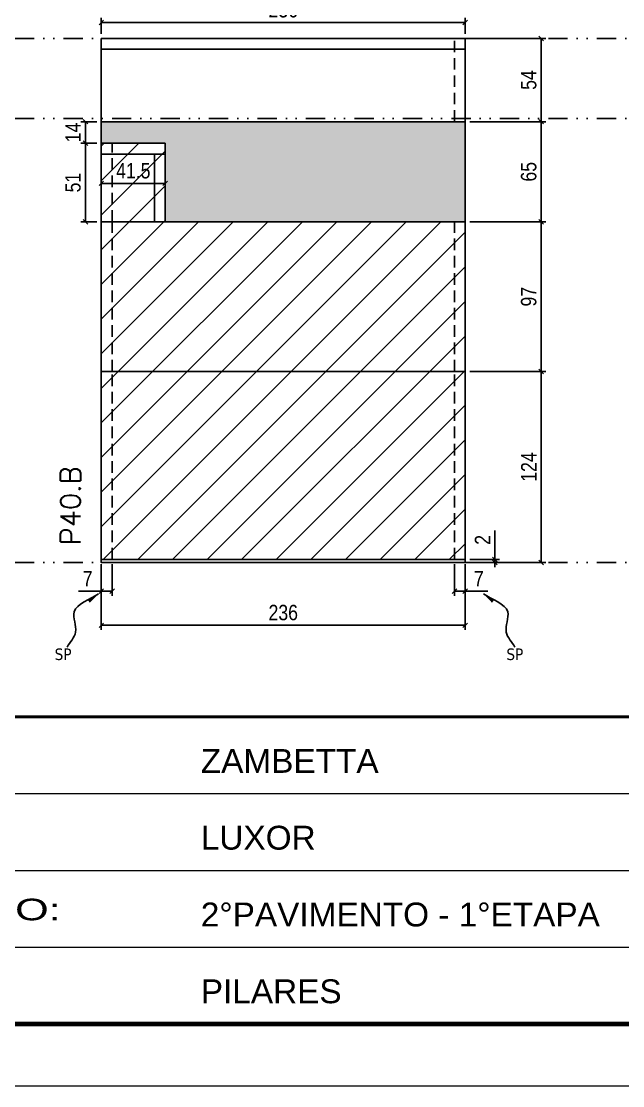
# Model space of a CAD drawing. Extents: x 14400 to 24104, y -21631 to 6985.
# Drawn here: x 19751 to 20141, y -4402 to -3712 of the extents above; entities that cross this region are included whole.
import ezdxf

# ---------------------------------------------------------------- set-up
doc = ezdxf.new("R2010")
doc.units = 0
for name, pattern in [('CONTINUO', [0]), ('DASHED', [0.75, 0.5, -0.25]), ('DIVIDE2', [0.625, 0.25, -0.125, 0, -0.125, 0, -0.125]), ('HIDDEN', [0.375, 0.25, -0.125])]:
    doc.linetypes.add(name, pattern=pattern)
for name, color, linetype in [('COTA', 241, 'Continuous'), ('Nível', 160, 'Continuous'), ('Painéis', 200, 'Continuous'), ('SARR_2.2x7', 40, 'Continuous'), ('texto', 7, 'Continuous')]:
    doc.layers.add(name, color=color, linetype=linetype)
for name, color, linetype, lineweight in [('Folhas', 255, 'Continuous', 9), ('Hachura', 251, 'Continuous', 9), ('SARRAFO DE PRESSAO', 251, 'DASHED', 9), ('Texto Seção', 7, 'Continuous', 15)]:
    doc.layers.add(name, color=color, linetype=linetype, lineweight=lineweight)
doc.styles.add('ARIAL', font='arial.ttf')
doc.styles.add('COTA TECNICA', font='techl___.ttf', dxfattribs={"height": 10})
doc.styles.add('COTA TECNICA-50', font='techl___.ttf', dxfattribs={"height": 10})
doc.styles.add('REGUA-120', font='ROMANS.shx', dxfattribs={"height": 15})
doc.styles.get("Standard").update_dxf_attribs({"font": 'arial.ttf'})
doc.styles.add('Tecnologia', font='')
doc.styles.get('Tecnologia').set_extended_font_data('Forgotten Futurist')
doc.dimstyles.new('COTA PAINEL-50', dxfattribs={"dimtxt": 10, "dimasz": 3, "dimexe": 3, "dimexo": 3, "dimgap": 3, "dimtad": 1, "dimdec": 1, "dimzin": 12, "dimdsep": 46, "dimtxsty": 'COTA TECNICA-50', "dimblk1": 'OBLIQUE', "dimblk2": 'OBLIQUE', "dimsah": 1, "dimcen": 0.9, "dimclrd": 4, "dimclre": 4, "dimclrt": 240, "dimadec": 1, "dimazin": 3, "dimtfac": 1, "dimtdec": 1, "dimtmove": 0, "dimatfit": 3, "dimfxl": 1, "dimtolj": 1, "dimtzin": 12, "dimarcsym": 0})
doc.dimstyles.new('PAINEL', dxfattribs={"dimtxt": 10, "dimasz": 3, "dimexe": 3, "dimexo": 3, "dimgap": 3, "dimtad": 1, "dimdec": 1, "dimzin": 12, "dimdsep": 46, "dimtxsty": 'COTA TECNICA', "dimblk1": 'OBLIQUE', "dimblk2": 'OBLIQUE', "dimsah": 1, "dimcen": 0.9, "dimclrd": 4, "dimclre": 4, "dimclrt": 240, "dimadec": 1, "dimazin": 3, "dimtfac": 1, "dimtdec": 1, "dimtmove": 0, "dimatfit": 3, "dimfxl": 1, "dimtolj": 1, "dimtzin": 12, "dimarcsym": 0})
doc.dimstyles.get("Standard").update_dxf_attribs({"dimtxt": 0.18, "dimasz": 0.18, "dimexe": 0.18, "dimexo": 0.0625, "dimgap": 0.09, "dimtad": 0, "dimtih": 1, "dimtoh": 1, "dimdec": 4, "dimzin": 0, "dimdsep": 46, "dimtxsty": 'Standard', "dimcen": 0.09, "dimadec": 0, "dimazin": 0, "dimtfac": 1, "dimtdec": 4, "dimtofl": 0, "dimtmove": 0, "dimatfit": 3, "dimfxl": 1, "dimtolj": 1, "dimtzin": 0, "dimarcsym": 0})

# ---------------------------------------------------------------- blocks, each defined once
blk = doc.blocks.new('9999999999')
at = {"color": 30, "linetype": 'CONTINUO'}
for p, q in [((98564.56, 34379.64), (99583.98, 34379.64)), ((98564.56, 34329.83), (99487.98, 34329.83)), ((98564.56, 34280.02), (99487.98, 34280.02))]:
    blk.add_line(p, q, dxfattribs=at)
at = {"color": 30, "linetype": 'CONTINUO', "const_width": 2}
blk.add_lwpolyline([(99583.98, 34230.21), (99583.98, 34414.45, 0.414214), (99568.98, 34429.45), (98228.98, 34429.45, 0.414214), (98213.98, 34414.45), (98213.98, 34245.21, 0.414214), (98228.98, 34230.21), (99583.98, 34230.21)], format="xyb", dxfattribs=at)
at = {"layer": 'Folhas'}
blk.add_lwpolyline([(98138.98, 34190.21), (99623.98, 34190.21), (99623.98, 35240.21), (98138.98, 35240.21)], close=True, dxfattribs=at)
at = {"layer": 'Folhas', "color": 30, "const_width": 3}
blk.add_lwpolyline([(98213.98, 34230.21), (99583.98, 34230.21), (99583.98, 35200.21), (98213.98, 35200.21)], close=True, dxfattribs=at)
at = {"color": 7, "linetype": 'Continuous', "ltscale": 5, "style": 'ARIAL'}
for s, height, p in [('ZAMBETTA', 15.483, (98837.68, 34393.13)), ('LUXOR', 15.483, (98837.68, 34343.32)), ('2°PAVIMENTO - 1°ETAPA', 15.4829, (98837.68, 34293.51)), ('PILARES', 15.483, (98837.68, 34243.7))]:
    blk.add_text(s, height=height, dxfattribs=at).set_placement(p)
at = {"layer": 'Folhas', "color": 7, "style": 'Tecnologia', "width": 1.5}
blk.add_text('PAVIMENTO:', height=14, dxfattribs=at).set_placement((98573.65, 34297.5))
blk = doc.blocks.new('_Oblique')
at = {"color": 0, "linetype": 'ByBlock', "lineweight": -2}
blk.add_line((-0.5, -0.5), (0.5, 0.5), dxfattribs=at)
blk = doc.blocks.new('*D1580')
at = {"layer": 'COTA', "color": 4, "lineweight": -2, "transparency": 16777216}
for p, q in [((19802.64, -4064.17), (19802.64, -4106.84)), ((20038.64, -4064.17), (20038.64, -4106.84)), ((20038.64, -4103.84), (19802.64, -4103.84))]:
    blk.add_line(p, q, dxfattribs=at)
at = {"layer": 'Defpoints', "color": 0, "transparency": 16777216}
for p in [(19802.64, -4061.17), (20038.64, -4061.17), (19802.64, -4103.84)]:
    blk.add_point(p, dxfattribs=at)
at = {"layer": 'COTA', "color": 4, "lineweight": -2, "transparency": 16777216, "xscale": 3, "yscale": 3, "zscale": 3, "rotation": 180}
blk.add_blockref('_Oblique', (19802.64, -4103.84), dxfattribs=at)
at = {"layer": 'COTA', "color": 4, "lineweight": -2, "transparency": 16777216, "xscale": 3, "yscale": 3, "zscale": 3}
blk.add_blockref('_Oblique', (20038.64, -4103.84), dxfattribs=at)
at = {"layer": 'COTA', "color": 240, "transparency": 16777216, "insert": (19920.64, -4095.62), "char_height": 10, "attachment_point": 5, "style": 'COTA TECNICA'}
blk.add_mtext('\\A1;236', dxfattribs=at)
blk = doc.blocks.new('*D1581')
at = {"layer": 'COTA', "color": 4, "lineweight": -2, "transparency": 16777216}
for p, q in [((20031.64, -4064.17), (20031.64, -4084.68)), ((20038.64, -4066.17), (20038.64, -4084.68)), ((20031.64, -4081.68), (20038.64, -4081.68)), ((20038.64, -4081.68), (20053.37, -4081.68))]:
    blk.add_line(p, q, dxfattribs=at)
at = {"layer": 'Defpoints', "color": 0, "transparency": 16777216}
for p in [(20031.64, -4061.17), (20038.64, -4063.17), (20038.64, -4081.68)]:
    blk.add_point(p, dxfattribs=at)
at = {"layer": 'COTA', "color": 4, "lineweight": -2, "transparency": 16777216, "xscale": 3, "yscale": 3, "zscale": 3, "rotation": 180}
blk.add_blockref('_Oblique', (20031.64, -4081.68), dxfattribs=at)
at = {"layer": 'COTA', "color": 4, "lineweight": -2, "transparency": 16777216, "xscale": 3, "yscale": 3, "zscale": 3}
blk.add_blockref('_Oblique', (20038.64, -4081.68), dxfattribs=at)
at = {"layer": 'COTA', "color": 240, "transparency": 16777216, "insert": (20047.5, -4073.6), "char_height": 10, "attachment_point": 5, "style": 'COTA TECNICA-50'}
blk.add_mtext('\\A1;7', dxfattribs=at)
blk = doc.blocks.new('*D1582')
at = {"layer": 'COTA', "color": 4, "lineweight": -2, "transparency": 16777216}
for p, q in [((19802.64, -4066.17), (19802.64, -4084.68)), ((19809.64, -4064.17), (19809.64, -4084.68)), ((19802.64, -4081.68), (19787.91, -4081.68)), ((19809.64, -4081.68), (19802.64, -4081.68))]:
    blk.add_line(p, q, dxfattribs=at)
at = {"layer": 'Defpoints', "color": 0, "transparency": 16777216}
for p in [(19802.64, -4063.17), (19809.64, -4061.17), (19802.64, -4081.68)]:
    blk.add_point(p, dxfattribs=at)
at = {"layer": 'COTA', "color": 4, "lineweight": -2, "transparency": 16777216, "xscale": 3, "yscale": 3, "zscale": 3, "rotation": 180}
blk.add_blockref('_Oblique', (19802.64, -4081.68), dxfattribs=at)
at = {"layer": 'COTA', "color": 4, "lineweight": -2, "transparency": 16777216, "xscale": 3, "yscale": 3, "zscale": 3}
blk.add_blockref('_Oblique', (19809.64, -4081.68), dxfattribs=at)
at = {"layer": 'COTA', "color": 240, "transparency": 16777216, "insert": (19793.77, -4073.6), "char_height": 10, "attachment_point": 5, "style": 'COTA TECNICA-50'}
blk.add_mtext('\\A1;7', dxfattribs=at)
blk = doc.blocks.new('*D1601')
at = {"layer": 'COTA', "color": 4, "linetype": 'ByBlock', "lineweight": -2, "transparency": 16777216}
for p, q in [((20041.64, -3939.17), (20091, -3939.17)), ((20088, -4063.17), (20088, -3939.17)), ((20041.64, -4063.17), (20091, -4063.17))]:
    blk.add_line(p, q, dxfattribs=at)
at = {"layer": 'Defpoints', "color": 0, "linetype": 'ByBlock', "transparency": 16777216}
for p in [(20038.64, -3939.17), (20088, -3939.17), (20038.64, -4063.17)]:
    blk.add_point(p, dxfattribs=at)
at = {"layer": 'COTA', "color": 4, "linetype": 'ByBlock', "lineweight": -2, "transparency": 16777216, "xscale": 3, "yscale": 3, "zscale": 3}
for p, rotation in [((20088, -3939.17), 90), ((20088, -4063.17), 270)]:
    blk.add_blockref('_Oblique', p, dxfattribs=dict(at, rotation=rotation))
at = {"layer": 'COTA', "color": 240, "linetype": 'ByBlock', "transparency": 16777216, "insert": (20079.93, -4001.17), "char_height": 10, "attachment_point": 5, "rotation": 90, "style": 'COTA TECNICA'}
blk.add_mtext('\\A1;124', dxfattribs=at)
blk = doc.blocks.new('*D1583')
at = {"layer": 'COTA', "color": 4, "lineweight": -2, "transparency": 16777216}
for p, q in [((20057.89, -4061.17), (20057.89, -4042.36)), ((20041.64, -4061.17), (20060.89, -4061.17)), ((20041.64, -4063.17), (20060.89, -4063.17)), ((20057.89, -4063.17), (20057.89, -4061.17)), ((20057.89, -4063.17), (20057.89, -4066.17))]:
    blk.add_line(p, q, dxfattribs=at)
at = {"layer": 'Defpoints', "color": 0, "transparency": 16777216}
for p in [(20038.64, -4061.17), (20038.64, -4063.17), (20057.89, -4063.17)]:
    blk.add_point(p, dxfattribs=at)
at = {"layer": 'COTA', "color": 4, "lineweight": -2, "transparency": 16777216, "xscale": 3, "yscale": 3, "zscale": 3}
for p, rotation in [((20057.89, -4061.17), 270), ((20057.89, -4063.17), 90)]:
    blk.add_blockref('_Oblique', p, dxfattribs=dict(at, rotation=rotation))
at = {"layer": 'COTA', "color": 240, "transparency": 16777216, "insert": (20049.89, -4048.42), "char_height": 10, "attachment_point": 5, "rotation": 90, "style": 'COTA TECNICA-50'}
blk.add_mtext('\\A1;2', dxfattribs=at)
blk = doc.blocks.new('*D1602')
at = {"layer": 'COTA', "color": 4, "linetype": 'ByBlock', "lineweight": -2, "transparency": 16777216}
for p, q in [((20041.64, -3939.17), (20091, -3939.17)), ((20088, -4063.17), (20088, -3939.17)), ((20041.64, -4063.17), (20091, -4063.17))]:
    blk.add_line(p, q, dxfattribs=at)
at = {"layer": 'Defpoints', "color": 0, "linetype": 'ByBlock', "transparency": 16777216}
for p in [(20038.64, -3939.17), (20088, -3939.17), (20038.64, -4063.17)]:
    blk.add_point(p, dxfattribs=at)
at = {"layer": 'COTA', "color": 4, "linetype": 'ByBlock', "lineweight": -2, "transparency": 16777216, "xscale": 3, "yscale": 3, "zscale": 3}
for p, rotation in [((20088, -3939.17), 90), ((20088, -4063.17), 270)]:
    blk.add_blockref('_Oblique', p, dxfattribs=dict(at, rotation=rotation))
at = {"layer": 'COTA', "color": 240, "linetype": 'ByBlock', "transparency": 16777216, "insert": (20079.93, -4001.17), "char_height": 10, "attachment_point": 5, "rotation": 90, "style": 'COTA TECNICA'}
blk.add_mtext('\\A1;124', dxfattribs=at)
blk = doc.blocks.new('*D1603')
at = {"layer": 'COTA', "color": 4, "lineweight": -2, "transparency": 16777216}
for p, q in [((20041.64, -3842.17), (20091, -3842.17)), ((20088, -3939.17), (20088, -3842.17)), ((20041.64, -3939.17), (20091, -3939.17))]:
    blk.add_line(p, q, dxfattribs=at)
at = {"layer": 'Defpoints', "color": 0, "transparency": 16777216}
for p in [(20038.64, -3842.17), (20088, -3842.17), (20038.64, -3939.17)]:
    blk.add_point(p, dxfattribs=at)
at = {"layer": 'COTA', "color": 4, "lineweight": -2, "transparency": 16777216, "xscale": 3, "yscale": 3, "zscale": 3}
for p, rotation in [((20088, -3842.17), 90), ((20088, -3939.17), 270)]:
    blk.add_blockref('_Oblique', p, dxfattribs=dict(at, rotation=rotation))
at = {"layer": 'COTA', "color": 240, "transparency": 16777216, "insert": (20079.9, -3890.67), "char_height": 10, "attachment_point": 5, "rotation": 90, "style": 'COTA TECNICA'}
blk.add_mtext('\\A1;97', dxfattribs=at)
blk = doc.blocks.new('*D2117')
at = {"layer": 'COTA', "color": 4, "lineweight": -2, "transparency": 16777216}
for p, q in [((20041.64, -3777.17), (20091, -3777.17)), ((20088, -3777.17), (20088, -3842.17)), ((20041.64, -3842.17), (20091, -3842.17))]:
    blk.add_line(p, q, dxfattribs=at)
at = {"layer": 'Defpoints', "color": 0, "transparency": 16777216}
for p in [(20038.64, -3777.17), (20038.64, -3842.17), (20088, -3842.17)]:
    blk.add_point(p, dxfattribs=at)
at = {"layer": 'COTA', "color": 4, "lineweight": -2, "transparency": 16777216, "xscale": 3, "yscale": 3, "zscale": 3}
for p, rotation in [((20088, -3777.17), 90), ((20088, -3842.17), 270)]:
    blk.add_blockref('_Oblique', p, dxfattribs=dict(at, rotation=rotation))
at = {"layer": 'COTA', "color": 240, "transparency": 16777216, "insert": (20079.89, -3809.67), "char_height": 10, "attachment_point": 5, "rotation": 90, "style": 'COTA TECNICA'}
blk.add_mtext('\\A1;65', dxfattribs=at)
blk = doc.blocks.new('*D2118')
at = {"layer": 'COTA', "color": 4, "lineweight": -2, "transparency": 16777216}
for p, q in [((20041.64, -3723.17), (20091, -3723.17)), ((20088, -3723.17), (20088, -3777.17)), ((20041.64, -3777.17), (20091, -3777.17))]:
    blk.add_line(p, q, dxfattribs=at)
at = {"layer": 'Defpoints', "color": 0, "transparency": 16777216}
for p in [(20038.64, -3723.17), (20038.64, -3777.17), (20088, -3777.17)]:
    blk.add_point(p, dxfattribs=at)
at = {"layer": 'COTA', "color": 4, "lineweight": -2, "transparency": 16777216, "xscale": 3, "yscale": 3, "zscale": 3}
for p, rotation in [((20088, -3723.17), 90), ((20088, -3777.17), 270)]:
    blk.add_blockref('_Oblique', p, dxfattribs=dict(at, rotation=rotation))
at = {"layer": 'COTA', "color": 240, "transparency": 16777216, "insert": (20079.89, -3750.17), "char_height": 10, "attachment_point": 5, "rotation": 90, "style": 'COTA TECNICA'}
blk.add_mtext('\\A1;54', dxfattribs=at)
blk = doc.blocks.new('*D2119')
at = {"layer": 'COTA', "color": 4, "lineweight": -2, "transparency": 16777216}
for p, q in [((19799.64, -3791.17), (19789.39, -3791.17)), ((19792.39, -3842.17), (19792.39, -3791.17)), ((19799.64, -3842.17), (19789.39, -3842.17))]:
    blk.add_line(p, q, dxfattribs=at)
at = {"layer": 'Defpoints', "color": 0, "transparency": 16777216}
for p in [(19792.39, -3791.17), (19802.64, -3791.17), (19802.64, -3842.17)]:
    blk.add_point(p, dxfattribs=at)
at = {"layer": 'COTA', "color": 4, "lineweight": -2, "transparency": 16777216, "xscale": 3, "yscale": 3, "zscale": 3}
for p, rotation in [((19792.39, -3791.17), 90), ((19792.39, -3842.17), 270)]:
    blk.add_blockref('_Oblique', p, dxfattribs=dict(at, rotation=rotation))
at = {"layer": 'COTA', "color": 240, "transparency": 16777216, "insert": (19784.28, -3816.67), "char_height": 10, "attachment_point": 5, "rotation": 90, "style": 'COTA TECNICA'}
blk.add_mtext('\\A1;51', dxfattribs=at)
blk = doc.blocks.new('*D2120')
at = {"layer": 'COTA', "color": 4, "lineweight": -2, "transparency": 16777216}
for p, q in [((19799.64, -3777.17), (19789.39, -3777.17)), ((19792.39, -3791.17), (19792.39, -3777.17)), ((19799.64, -3791.17), (19789.39, -3791.17))]:
    blk.add_line(p, q, dxfattribs=at)
at = {"layer": 'Defpoints', "color": 0, "transparency": 16777216}
for p in [(19792.39, -3777.17), (19802.64, -3777.17), (19802.64, -3791.17)]:
    blk.add_point(p, dxfattribs=at)
at = {"layer": 'COTA', "color": 4, "lineweight": -2, "transparency": 16777216, "xscale": 3, "yscale": 3, "zscale": 3}
for p, rotation in [((19792.39, -3777.17), 90), ((19792.39, -3791.17), 270)]:
    blk.add_blockref('_Oblique', p, dxfattribs=dict(at, rotation=rotation))
at = {"layer": 'COTA', "color": 240, "transparency": 16777216, "insert": (19784.31, -3784.17), "char_height": 10, "attachment_point": 5, "rotation": 90, "style": 'COTA TECNICA'}
blk.add_mtext('\\A1;14', dxfattribs=at)
blk = doc.blocks.new('*D2121')
at = {"layer": 'COTA', "color": 4, "lineweight": -2, "transparency": 16777216}
for p, q in [((19802.64, -3720.17), (19802.64, -3709.84)), ((19802.64, -3712.84), (20038.64, -3712.84)), ((20038.64, -3720.17), (20038.64, -3709.84))]:
    blk.add_line(p, q, dxfattribs=at)
at = {"layer": 'Defpoints', "color": 0, "transparency": 16777216}
for p in [(20038.64, -3712.84), (19802.64, -3723.17), (20038.64, -3723.17)]:
    blk.add_point(p, dxfattribs=at)
at = {"layer": 'COTA', "color": 4, "lineweight": -2, "transparency": 16777216, "xscale": 3, "yscale": 3, "zscale": 3, "rotation": 180}
blk.add_blockref('_Oblique', (19802.64, -3712.84), dxfattribs=at)
at = {"layer": 'COTA', "color": 4, "lineweight": -2, "transparency": 16777216, "xscale": 3, "yscale": 3, "zscale": 3}
blk.add_blockref('_Oblique', (20038.64, -3712.84), dxfattribs=at)
at = {"layer": 'COTA', "color": 240, "transparency": 16777216, "insert": (19920.64, -3704.62), "char_height": 10, "attachment_point": 5, "style": 'COTA TECNICA'}
blk.add_mtext('\\A1;236', dxfattribs=at)
blk = doc.blocks.new('*D2122')
at = {"layer": 'COTA', "color": 4, "lineweight": -2, "transparency": 16777216}
for p, q in [((19802.64, -3801.17), (19802.64, -3820.17)), ((19844.14, -3801.17), (19844.14, -3820.17)), ((19844.14, -3817.17), (19802.64, -3817.17))]:
    blk.add_line(p, q, dxfattribs=at)
at = {"layer": 'Defpoints', "color": 0, "transparency": 16777216}
for p in [(19802.64, -3798.17), (19844.14, -3798.17), (19802.64, -3817.17)]:
    blk.add_point(p, dxfattribs=at)
at = {"layer": 'COTA', "color": 4, "lineweight": -2, "transparency": 16777216, "xscale": 3, "yscale": 3, "zscale": 3, "rotation": 180}
blk.add_blockref('_Oblique', (19802.64, -3817.17), dxfattribs=at)
at = {"layer": 'COTA', "color": 4, "lineweight": -2, "transparency": 16777216, "xscale": 3, "yscale": 3, "zscale": 3}
blk.add_blockref('_Oblique', (19844.14, -3817.17), dxfattribs=at)
at = {"layer": 'COTA', "color": 240, "transparency": 16777216, "insert": (19823.39, -3809.06), "char_height": 10, "attachment_point": 5, "style": 'COTA TECNICA'}
blk.add_mtext('\\A1;41.5', dxfattribs=at)

msp = doc.modelspace()

# ---------------------------------------------------------------- hatches: boundary and pattern name
at = {"layer": 'COTA'}
h = msp.add_hatch(dxfattribs=at)
h.set_pattern_fill('AR-CONC', color=256, scale=0.03)
h.paths.add_polyline_path([(20038.64, -3777.17), (19802.64, -3777.17), (19802.64, -3791.17), (19844.14, -3791.17), (19844.14, -3842.17), (20038.64, -3842.17)])
at = {"layer": 'Hachura', "linetype": 'ByBlock'}
h = msp.add_hatch(dxfattribs=at)
h.set_pattern_fill('ANSI31', color=256, scale=5)
h.paths.add_polyline_path([(19577.62, -3791.17), (19446.62, -3791.17), (19446.62, -3842.17), (19577.62, -3842.17)])
h.paths.add_polyline_path([(19606.62, -3842.17), (19370.62, -3842.17), (19370.62, -3939.17), (19606.62, -3939.17)])
h.paths.add_polyline_path([(19606.62, -3939.17), (19370.62, -3939.17), (19370.62, -4061.17), (19606.62, -4061.17)])
h.paths.add_polyline_path([(20038.64, -3939.17), (19802.64, -3939.17), (19802.64, -4061.17), (20038.64, -4061.17)])
h.paths.add_polyline_path([(20038.64, -3842.17), (19802.64, -3842.17), (19802.64, -3939.17), (20038.64, -3939.17)])
h.paths.add_polyline_path([(19844.14, -3791.17), (19802.64, -3791.17), (19802.64, -3842.17), (19844.14, -3842.17)])

# ---------------------------------------------------------------- linework, layer by layer
at = {"layer": 'COTA'}
for p, q in [((19802.64, -3791.17), (19802.64, -3777.17)), ((20038.64, -3842.17), (20038.64, -3777.17))]:
    msp.add_line(p, q, dxfattribs=at)
at = {"layer": 'Nível', "color": 4, "linetype": 'DIVIDE2', "ltscale": 50}
for p, q in [((19243.47, -3723.17), (20613.47, -3723.17)), ((19243.47, -3775.17), (20613.47, -3775.17)), ((19243.47, -4063.17), (20613.47, -4063.17)), ((19243.47, -4063.17), (20613.47, -4063.17))]:
    msp.add_line(p, q, dxfattribs=at)
at = {"layer": 'Painéis'}
for p, q in [((20038.64, -3723.17), (19802.64, -3723.17)), ((19802.64, -3723.17), (19802.64, -3777.17)), ((20038.64, -3777.17), (20038.64, -3723.17)), ((19802.64, -3777.17), (20038.64, -3777.17)), ((19802.64, -3842.17), (19802.64, -3791.17)), ((19802.64, -3791.17), (19844.14, -3791.17)), ((19844.14, -3791.17), (19844.14, -3842.17)), ((19802.64, -3842.17), (19802.64, -4061.17)), ((20038.64, -3842.17), (19802.64, -3842.17)), ((20038.64, -4061.17), (20038.64, -3842.17)), ((20038.64, -3939.17), (19802.64, -3939.17)), ((19802.64, -4061.17), (20038.64, -4061.17))]:
    msp.add_line(p, q, dxfattribs=at)
msp.add_lwpolyline([(20038.64, -4061.17), (19802.64, -4061.17), (19802.64, -4063.17), (20038.64, -4063.17)], close=True, dxfattribs=at)
at = {"layer": 'SARR_2.2x7', "linetype": 'HIDDEN', "ltscale": 30}
for p, q in [((20031.64, -3777.17), (20031.64, -3723.17)), ((19809.64, -3842.17), (19809.64, -3791.17)), ((19809.64, -3939.17), (19809.64, -3842.17)), ((20031.64, -3939.17), (20031.64, -3842.17)), ((19809.64, -4061.17), (19809.64, -3939.17)), ((20031.64, -4061.17), (20031.64, -3939.17))]:
    msp.add_line(p, q, dxfattribs=at)
at = {"layer": 'SARR_2.2x7'}
for p, q in [((20038.64, -3730.17), (19802.64, -3730.17)), ((19802.64, -3798.17), (19844.14, -3798.17)), ((19837.14, -3798.17), (19837.14, -3842.17))]:
    msp.add_line(p, q, dxfattribs=at)

# ---------------------------------------------------------------- block references
at = {"layer": 'SARRAFO DE PRESSAO', "color": 6, "linetype": 'ByBlock'}
msp.add_blockref('9999999999', (-78970.51, -38592.65), dxfattribs=at)

# ---------------------------------------------------------------- texts
at = {"layer": 'texto', "color": 0, "char_height": 7.5, "attachment_point": 5}
for insert in [(19777.86, -4122.66), (20070.88, -4122.66)]:
    msp.add_mtext('{\\fTahoma|b0|i0|c0|p34;\\C4;SP}', dxfattribs=dict(at, insert=insert))
at = {"layer": 'Texto Seção', "insert": (19789.17, -4051.91), "char_height": 13, "width": 285.3299, "attachment_point": 7, "rotation": 90, "style": 'REGUA-120'}
msp.add_mtext('\\pt26;P40.B', dxfattribs=at)

# ---------------------------------------------------------------- dimensions: what is measured, and where the dimension line sits
at = {"layer": 'COTA'}
for base, p1, p2, dimstyle, picture, middle in [((20038.64, -3712.84), (19802.64, -3723.17), (20038.64, -3723.17), 'PAINEL', '*D2121', (19920.64, -3704.62)), ((19802.64, -3817.17), (19844.14, -3798.17), (19802.64, -3798.17), 'PAINEL', '*D2122', (19823.39, -3809.06)), ((20038.64, -4081.68), (20031.64, -4061.17), (20038.64, -4063.17), 'COTA PAINEL-50', '*D1581', (20047.5, -4073.6))]:
    dim = msp.add_linear_dim(base=base, p1=p1, p2=p2, dimstyle=dimstyle, dxfattribs=at)
    dim.commit()
    dim.dimension.update_dxf_attribs({"geometry": picture, "text_midpoint": middle})
for base, p1, p2, angle, dimstyle, picture, middle in [((20088, -3777.17), (20038.64, -3723.17), (20038.64, -3777.17), 90, 'PAINEL', '*D2118', (20079.89, -3750.17)), ((20088, -3842.17), (20038.64, -3777.17), (20038.64, -3842.17), 90, 'PAINEL', '*D2117', (20079.89, -3809.67)), ((19792.39, -3791.17), (19802.64, -3842.17), (19802.64, -3791.17), 90, 'PAINEL', '*D2119', (19784.28, -3816.67)), ((20088, -3842.17), (20038.64, -3939.17), (20038.64, -3842.17), 90, 'PAINEL', '*D1603', (20079.9, -3890.67)), ((19802.64, -4081.68), (19809.64, -4061.17), (19802.64, -4063.17), 180, 'COTA PAINEL-50', '*D1582', (19793.77, -4073.6))]:
    dim = msp.add_linear_dim(base=base, p1=p1, p2=p2, angle=angle, dimstyle=dimstyle, dxfattribs=at)
    dim.commit()
    dim.dimension.update_dxf_attribs({"geometry": picture, "text_midpoint": middle})
dim = msp.add_linear_dim(base=(19792.39, -3777.17), p1=(19802.64, -3791.17), p2=(19802.64, -3777.17), angle=90, dimstyle='PAINEL', override={"dimtmove": 1}, dxfattribs=at)
dim.commit()
dim.dimension.update_dxf_attribs({"geometry": '*D2120', "text_midpoint": (19792.39, -3784.17), "dimtype": 160})
at = {"layer": 'COTA', "linetype": 'ByBlock'}
for picture in ['*D1601', '*D1602']:
    dim = msp.add_aligned_dim(p1=(20038.64, -4063.17), p2=(20038.64, -3939.17), distance=-49.37, dimstyle='PAINEL', dxfattribs=at)
    dim.commit()
    dim.dimension.update_dxf_attribs({"geometry": picture, "text_midpoint": (20079.93, -4001.17)})
at = {"layer": 'COTA'}
dim = msp.add_linear_dim(base=(20057.89, -4063.17), p1=(20038.64, -4061.17), p2=(20038.64, -4063.17), angle=90, dimstyle='COTA PAINEL-50', dxfattribs=at)
dim.commit()
dim.dimension.update_dxf_attribs({"geometry": '*D1583', "text_midpoint": (20057.89, -4048.42), "dimtype": 160})
dim = msp.add_linear_dim(base=(19802.64, -4103.84), p1=(20038.64, -4061.17), p2=(19802.64, -4061.17), angle=180, dimstyle='PAINEL', override={"dimarcsym": 2}, dxfattribs=at)
dim.commit()
dim.dimension.update_dxf_attribs({"geometry": '*D1580', "text_midpoint": (19920.64, -4095.62)})

# ---------------------------------------------------------------- leaders
at = {"layer": 'COTA', "path_type": 1}
for points in [[(19800.81, -4083.35), (19785.02, -4095.18), (19785.95, -4108.19), (19780.39, -4117.97)], [(20050.47, -4083.35), (20066.25, -4095.18), (20065.33, -4108.19), (20070.88, -4117.97)]]:
    msp.add_leader(points, dimstyle='Standard', override={"dimasz": 8}, dxfattribs=at)

doc.saveas('drawing.dxf')
